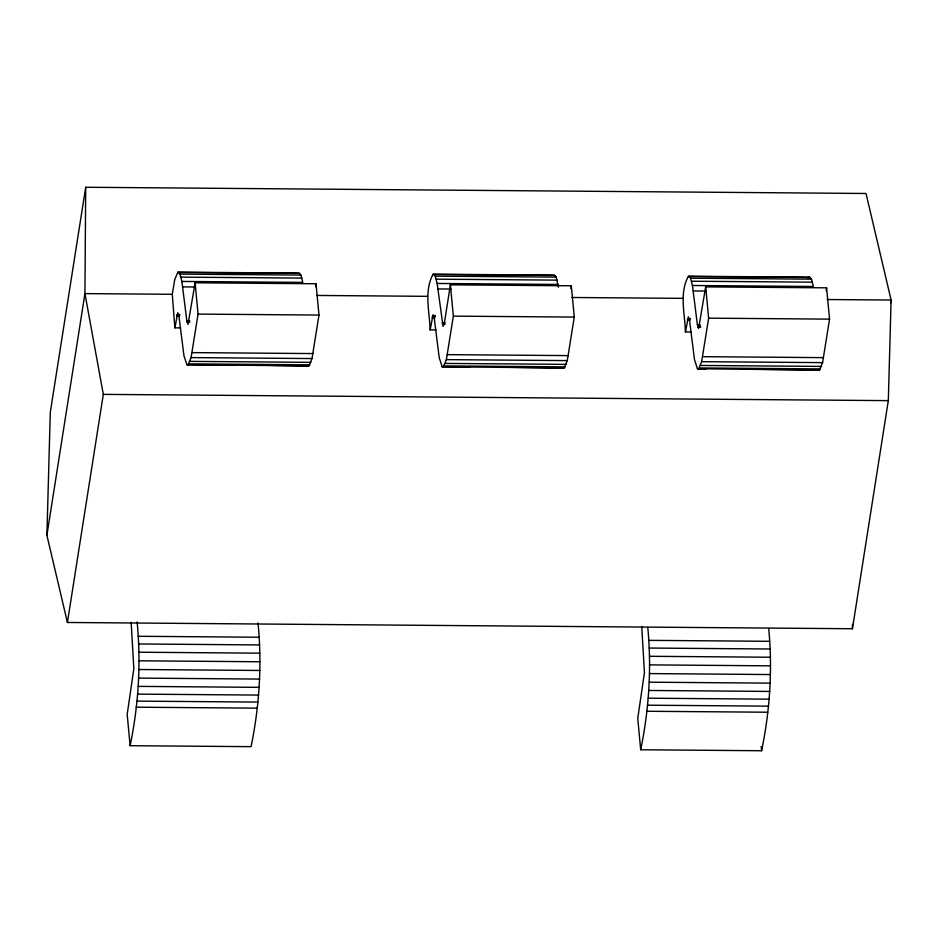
<?xml version="1.0" encoding="UTF-8"?>
<svg xmlns="http://www.w3.org/2000/svg" width="938" height="938" viewBox="0 0 938 938"><rect width="100%" height="100%" fill="white"/><g stroke="black" fill="none" stroke-linecap="round" stroke-linejoin="round"><path stroke-width="1.41" d="M85.71 187.26L84.936 293.606L46.9 535.305L67.419 622.469L852.431 628.741L888.321 400.632L891.1 300.031L866.02 193.486L85.71 187.26L50.289 412.345L46.9 535.305M258.032 622.938C262.065 664.256 259.474 706.009 251.056 746.66L130.136 745.698C138.554 705.048 141.146 663.295 137.112 621.976M768.703 628.448C772.631 669.298 769.91 710.558 761.633 750.74L640.701 749.767C648.979 709.585 651.711 668.337 647.783 627.475M852.431 628.741L852.454 624.391M67.419 622.469L103.321 394.37L84.936 293.606L172.275 294.298L174.738 279.524L177.868 272.149L298.788 273.11L300.91 275.08L302.798 282.397L181.878 281.435L179.979 274.107L177.868 272.149M180.706 327.901L174.878 327.854L177.786 312.717L178.982 316.399L183.942 355.69L186.873 364.683L308.872 365.937L312.002 358.562L318.99 315.062L316.036 283.757L195.104 282.795L188.034 324.396L186.826 320.714L181.878 281.435M187.952 364.976L191.082 357.601L198.059 314.089L195.104 282.795M315.578 286.618L316.036 283.757M435.982 329.942L430.155 329.895C429.627 311.873 423.777 290.85 433.145 274.177L554.077 275.151L556.187 277.109L558.485 287.157M430.155 329.895L433.063 314.758L434.271 318.439L439.23 357.718L442.161 366.723L564.16 367.977L567.291 360.602L574.267 317.091L571.312 285.797L450.392 284.835L444.331 323.34L443.053 326.365L437.155 283.475L435.267 276.147L433.145 274.177M443.24 367.016L446.371 359.629L453.347 316.129L450.392 284.835M570.867 288.658L571.312 285.797M691.271 331.982L685.444 331.935C684.916 313.902 679.065 292.891 688.433 276.218L809.353 277.179L811.476 279.149L813.363 286.477L692.443 285.504L690.556 278.187L688.433 276.218M685.444 331.935L688.351 316.798L689.559 320.479L694.507 359.758L697.45 368.763L819.449 370.018L822.579 362.631L829.555 319.131L826.601 287.837L705.669 286.876L698.599 328.476L697.403 324.783L692.443 285.504M698.517 369.044L701.647 361.669L708.636 318.17L705.669 286.876M826.155 290.686L826.601 287.837M890.643 302.927L891.1 300.031L827.058 299.527M808.275 278.293L809.353 277.179M178.935 272.43L299.867 273.392M434.224 274.471L555.144 275.432M689.512 276.511L810.432 277.472M179.979 274.107L300.91 275.08M435.267 276.147L556.187 277.109M690.556 278.187L811.476 279.149M180.964 277.132L301.895 278.105M436.252 279.172L557.172 280.134M691.54 281.212L812.46 282.174M437.155 283.475L558.087 284.437M182.676 286.887L194.33 286.981M437.952 288.927L451.061 289.033M693.241 290.956L706.349 291.061M316.563 295.447L427.552 296.338M571.852 297.487L682.841 298.366M432.535 315.649L435.455 315.672M198.059 314.089L318.99 315.062M453.347 316.129L574.267 317.091M708.636 318.17L829.555 319.131M177.001 314.558L179.92 314.582M432.289 316.598L435.197 316.622M687.566 318.639L690.485 318.662M176.766 315.813L179.686 315.836M432.055 317.853L434.974 317.876M687.343 319.881L690.251 319.905M186.826 320.714L189.746 320.737M442.115 322.754L445.034 322.778M697.403 324.783L700.311 324.806M187.025 322.074L189.945 322.097M442.314 324.114L445.233 324.138M697.602 326.154L700.51 326.178M697.825 327.221L700.733 327.245M192.009 352.606L312.929 353.567M447.285 354.634L568.217 355.608M702.574 356.675L823.494 357.636M191.082 357.601L312.002 358.562M446.371 359.629L567.291 360.602M701.647 361.669L822.579 362.631M190.086 361.376L311.006 362.349M445.362 363.416L566.294 364.378M700.651 365.457L821.571 366.418M189.03 363.862L309.95 364.823M444.319 365.902L565.239 366.864M699.596 367.942L820.527 368.904M186.873 364.683L236.411 365.081M269.921 365.351L308.872 365.937M442.161 366.723L469.844 366.946M504.808 367.227L564.16 367.977M697.45 368.763L706.185 368.833M741.149 369.103L819.449 370.018M103.321 394.37L888.321 400.632M138.132 636.281L259.052 637.242M648.697 640.349L769.617 641.311M138.578 643.96L259.498 644.934M649.143 648.041L770.063 649.002M138.859 652.215L259.779 653.176M649.424 656.283L770.344 657.245M138.965 660.798L259.885 661.759M649.53 664.878L770.461 665.839M138.906 669.509L259.826 670.471M649.471 673.578L770.391 674.551M138.672 678.104L259.592 679.077M649.237 682.184L770.168 683.145M138.273 686.382L259.193 687.355M648.838 690.462L769.758 691.423M137.71 694.12L258.642 695.081M648.287 698.2L769.207 699.162M137.018 701.12L257.938 702.081M647.583 705.188L768.515 706.15M136.198 707.193L257.118 708.155M646.763 711.262L767.694 712.223M761.222 746.472L761.633 750.74M640.701 749.767L637.746 718.473L644.429 672.698L641.744 626.49M130.136 745.698L127.181 714.404L133.853 668.63L131.168 622.41M172.275 294.298L174.878 327.854"/></g></svg>
